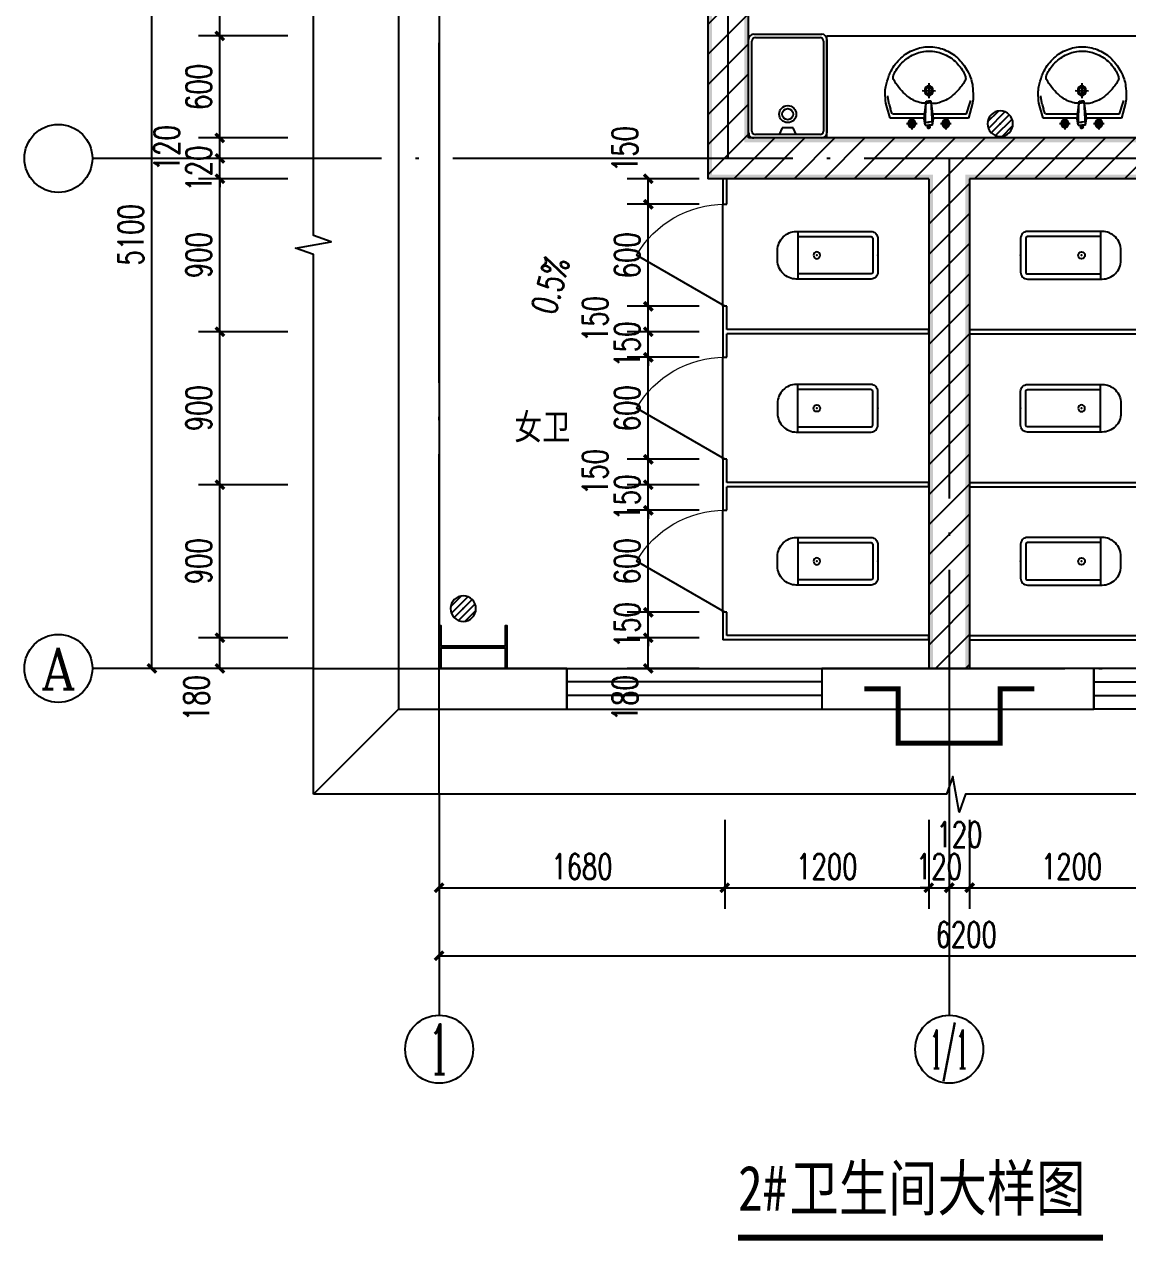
# Model space of a CAD drawing. Extents: x 14095202 to 14511487, y -1430609 to -90420.
# Drawn here: x 14095202 to 14101692, y -1430609 to -1423454 of the extents above; entities that cross this region are included whole.
import ezdxf
from ezdxf.enums import TextEntityAlignment as Align

# ---------------------------------------------------------------- set-up
doc = ezdxf.new("R2010")
doc.units = 0
doc.header["$LTSCALE"] = 1000
doc.header["$MEASUREMENT"] = 0
doc.linetypes.add('DOTE', pattern=[2.42, 2, -0.2, 0.02, -0.2])
for name, color, linetype in [('AXIS', 3, 'Continuous'), ('AXIS_TEXT', 7, 'Continuous'), ('COLUMN', 2, 'Continuous'), ('DIM_SYMB', 3, 'Continuous'), ('DOTE', 1, 'DOTE'), ('LVTRY', 6, 'Continuous'), ('PUB_DIM', 3, 'Continuous'), ('PUB_HATCH', 8, 'Continuous'), ('PUB_TEXT', 7, 'Continuous'), ('PUB_WALL', 9, 'Continuous'), ('WALL', 9, 'Continuous'), ('WALL-PARAPET', 6, 'Continuous'), ('WINDOW', 4, 'Continuous')]:
    doc.layers.add(name, color=color, linetype=linetype)
doc.styles.add('_TCH_AXIS', font='COMPLEX', dxfattribs={"bigfont": 'GBCBIG'})
doc.styles.add('_TCH_DIM', font='SIMPLEX', dxfattribs={"bigfont": 'GBCBIG'})
doc.styles.add('_TCH_DIM_T3', font='SIMPLEX', dxfattribs={"width": 0.705882, "bigfont": 'GBCBIG'})
doc.styles.add('COMPLEX', font='COMPLEX')
doc.styles.add('YAYA', font='', dxfattribs={"width": 0.8, "height": 1})
doc.styles.get('YAYA').set_extended_font_data('SimSun')
doc.dimstyles.new('_TCH_ARCH&&50', dxfattribs={"dimtxt": 148.75, "dimasz": 50, "dimexe": 125, "dimexo": 150, "dimgap": 50, "dimtad": 1, "dimdec": 0, "dimzin": 0, "dimdsep": 46, "dimtxsty": '_TCH_DIM_T3', "dimblk": 'ARCHTICK', "dimcen": 0.09, "dimclrt": 7, "dimazin": 2, "dimtfac": 1, "dimtdec": 0, "dimtix": 1, "dimtmove": 2, "dimatfit": 3, "dimfxl": 0, "dimtolj": 1, "dimtzin": 0, "dimarcsym": 0})
pattern_1 = [(45, (0, 89.76), (-88.388383, 88.388383), [])]

# ---------------------------------------------------------------- blocks, each defined once
blk = doc.blocks.new('A$C797E1D2B')
at = {"layer": 'COLUMN'}
h = blk.add_hatch(color=256, dxfattribs=at)
h.paths.add_polyline_path([(125, 400), (250, 400), (250, 388), (130, 388), (130, 200), (125, 200)])
h.paths.add_polyline_path([(0, 400), (125, 400), (125, 200), (120, 200), (120, 388), (0, 388)])
h.paths.add_polyline_path([(0, 12), (120, 12), (120, 200), (125, 200), (125, 0), (0, 0)])
h.paths.add_polyline_path([(125, 200), (130, 200), (130, 12), (250, 12), (250, 0), (125, 0)])
blk.add_lwpolyline([(250, 0), (250, 12), (130, 12), (130, 388), (250, 388), (250, 400), (0, 400), (0, 388), (120, 388), (120, 12), (0, 12), (0, 0)], close=True, dxfattribs=at)
blk = doc.blocks.new('$lvtry$00000171')
for p, q in [((-74.2, 10.6), (-10.6, 74.2)), ((-69.8, -27.4), (27.4, 69.8)), ((-53, -53), (53, 53)), ((-27.4, -69.8), (69.8, 27.4)), ((10.6, -74.2), (74.2, -10.6))]:
    blk.add_line(p, q)
blk.add_circle((0, 0), 75)
blk.add_point((0, 0))
blk = doc.blocks.new('$TCHSYS$WIN2D')
for p, q in [((-0.5, 0.5), (0.5, 0.5)), ((-0.5, 0.5), (-0.5, -0.5)), ((0.5, 0.5), (0.5, -0.5)), ((0.5, 0.1667), (-0.5, 0.1667)), ((0.5, -0.1667), (-0.5, -0.1667)), ((-0.5, -0.5), (0.5, -0.5))]:
    blk.add_line(p, q)
blk = doc.blocks.new('$lvtry$00000037')
for p, q in [((-305, -430), (-305, -30)), ((-285, -420), (-285, -40)), ((-275, 0), (275, 0)), ((-265, -20), (265, -20)), ((285, -40), (285, -420)), ((305, -30), (305, -430)), ((285, -180), (245, -197.5)), ((245, -197.5), (245, -262.5)), ((245, -262.5), (285, -280)), ((275, -460), (-275, -460)), ((265, -440), (-265, -440))]:
    blk.add_line(p, q)
for radius in [50, 32.5]:
    blk.add_circle((165, -230), radius)
for centre, radius, start, end in [((-275, -30), 30, 90, 180), ((-265, -40), 20, 90, 180), ((265, -40), 20, 0, 90), ((275, -30), 30, 0, 90), ((-265, -420), 20, 180, 270), ((265, -420), 20, 270, 0), ((-275, -430), 30, 180, 270), ((275, -430), 30, 270, 0)]:
    blk.add_arc(centre, radius, start, end)
blk = doc.blocks.new('$TCHSYS$APDOOR2D')
blk.add_line((0.5, 0), (0, 0.866))
at = {"lineweight": 13}
blk.add_arc((0.5, 0), 1, 120, 180, dxfattribs=at)
blk = doc.blocks.new('$lvtry$00000192')
for p, q in [((-108.8, -118), (-109.6, -48.6)), ((110, -117.2), (109.2, -47.8)), ((-249.2, -114), (-276.5, -200)), ((-29.5, -114), (-249.2, -114)), ((-236.7, -137.8), (-247.1, -165.9)), ((-234.7, -137.8), (-26.5, -137.8)), ((-143.9, -83.7), (-74.5, -82.9)), ((-23.5, -72.4), (-30.1, -109.3)), ((-30.1, -109.3), (-17.3, -211.8)), ((-23.5, -72.4), (0.2, -72.7)), ((-23.5, -72.4), (-17.3, -211.8)), ((-22.7, -91.1), (0, -91.4)), ((22.7, -91.7), (0, -91.4)), ((24, -73), (0.2, -72.7)), ((24, -73), (14.4, -212.1)), ((29.7, -110), (14.4, -212.1)), ((24, -73), (29.7, -110)), ((25.5, -137.8), (243.1, -137.8)), ((255.6, -114), (29.1, -114)), ((74.9, -82.9), (144.3, -82.1)), ((243.1, -137.8), (262.9, -191.6)), ((243.1, -137.8), (271.8, -215.7)), ((282.9, -200), (255.6, -114)), ((-256.5, -191.6), (-247.1, -165.9)), ((-17.7, -202.1), (-1.3, -202.3)), ((15, -202.5), (-1.3, -202.3)), ((-42.6, -271.9), (43, -270.9)), ((-17.3, -211.8), (-1.5, -211.9)), ((14.4, -212.1), (-1.5, -211.9)), ((0.7, -314.2), (-0.3, -228.6))]:
    blk.add_line(p, q)
for points in [[(-276.5, -200, 0.044851), (-281.9, -257.3, 0.06689), (-276.8, -295.6, 0.023023), (-257.4, -356.1, 0.044853), (-243.3, -385.6, 0.043799), (-214.9, -425.2, 0.044001), (-180.1, -459.1, 0.042834), (-139.4, -486.8, 0.043018), (-94.7, -507.1, 0.042273), (-46.8, -519.7, 0.042347), (2.4, -524, 0.04234), (51.7, -519.9, 0.042268), (99.6, -507.6, 0.043003), (144.4, -487.6, 0.042821), (185.3, -460, 0.043985), (220.2, -426.4, 0.043782), (248.9, -386.9, 0.044843), (272.9, -337.5, 0.059205), (282.9, -297.1, 0.030672), (286.5, -240.9, 0.04375), (283.2, -201.5, 0.001982), (283.1, -201.1, 0.000717), (282.9, -200)], [(-20.5, -199.9, 0.021783), (-40.4, -199.8, 0.043137), (-49.1, -200.9, 0.041783), (-92.1, -214, 0.044848), (-129.2, -232.9, 0.04131), (-155.5, -252.5, 0.026055), (-193.7, -290, 0.052783), (-227.6, -335.8, 0.159914), (-230.5, -349.3, 0.063485), (-228.6, -357.5, 0.0374), (-221.4, -373, 0.051256), (-198.3, -406.2, 0.043963), (-164.1, -439.5, 0.042872), (-127, -464.8, 0.042994), (-86.3, -483.4, 0.042296), (-42.5, -494.8, 0.042347), (2.5, -498.8, 0.042341), (47.5, -495.1, 0.042292), (91.3, -483.8, 0.04298), (132.2, -465.5, 0.042859), (169.4, -440.4, 0.043948), (202.3, -408.7, 0.046877), (227.2, -374.1, 0.041749), (235.2, -357.2, 0.059652), (238.1, -345.7, 0.177603), (233.7, -327, 0.063235), (189.1, -274.6, 0.024325), (145.8, -238.9, 0.043369), (120, -222.9, 0.042415), (76.2, -205.2, 0.050318), (37.7, -197.5, 0.034463), (32.6, -197.3, 0.015757), (19, -198.3, 0.015757)]]:
    blk.add_lwpolyline(points, format="xyb")
blk.add_lwpolyline([(-256.5, -191.6), (-264.5, -236.9), (-264.3, -241.3)])
for centre, radius in [((-109.2, -83.3), 23.8), ((-109.2, -83.3), 14.2), ((109.6, -82.5), 23.8), ((109.6, -82.5), 14.2), ((0.2, -271.4), 28.5), ((0.2, -271.4), 19)]:
    blk.add_circle(centre, radius)
for centre, start, end in [((-1.2, -61.2), 79.83281, 278.78235), ((1, -61.3), 259.83281, 98.78235)]:
    blk.add_arc(centre, 6.83, start, end)
blk.add_point((0, -91.4))
blk = doc.blocks.new('$lvtry$00000200')
at = {"color": 0}
for p, q in [((-109.8, -40), (-109.8, -469.7)), ((99.8, -30), (-99.8, -30)), ((109.8, -469.7), (109.8, -40))]:
    blk.add_line(p, q, dxfattribs=at)
blk.add_lwpolyline([(99.8, 0), (-99.8, 0, 0.414214), (-139.8, -40), (-139.8, -479.7, 0.414214), (-29.8, -589.7), (29.8, -589.7, 0.414214), (139.8, -479.7), (139.8, -40, 0.414214)], format="xyb", close=True, dxfattribs=at)
blk.add_lwpolyline([(139.8, -469.7), (-139.8, -469.7)], dxfattribs=at)
blk.add_circle((0, -358.6), 20, dxfattribs=at)
for centre, start, end in [((-99.8, -40), 90, 180), ((99.8, -40), 0, 90)]:
    blk.add_arc(centre, 10, start, end, dxfattribs=at)
for p in [(0, 0), (0, -358.6)]:
    blk.add_point(p, dxfattribs=at)
blk = doc.blocks.new('_AXISO')
blk.add_circle((0, 0), 0.5)
at = {"layer": 'AXIS_TEXT', "style": 'COMPLEX', "width": 1.041667}
blk.add_attdef('A', text='', height=0.56, dxfattribs=at).set_placement((-0.25, -0.28), (0.25, -0.28), align=Align.FIT)
blk = doc.blocks.new('_ArchTick')
at = {"color": 0, "linetype": 'ByBlock', "const_width": 0.4}
blk.add_lwpolyline([(-0.5, -0.5), (0.5, 0.5)], dxfattribs=at)
blk = doc.blocks.new('*D879')
at = {"layer": 'AXIS', "color": 0, "lineweight": -2}
for p, q in [((14097642.2, -1428132.7), (14097642.2, -1429057.7)), ((14103842.2, -1428132.7), (14103842.2, -1429057.7)), ((14097642.2, -1428932.7), (14103842.2, -1428932.7))]:
    blk.add_line(p, q, dxfattribs=at)
at = {"layer": 'Defpoints', "color": 0}
for p in [(14097642.2, -1427982.7), (14103842.2, -1427982.7), (14103842.2, -1428932.7)]:
    blk.add_point(p, dxfattribs=at)
at = {"layer": 'AXIS', "color": 0, "lineweight": -2, "xscale": 50, "yscale": 50, "zscale": 50, "rotation": 180}
blk.add_blockref('_ArchTick', (14097642.2, -1428932.7), dxfattribs=at)
at = {"layer": 'AXIS', "color": 0, "lineweight": -2, "xscale": 50, "yscale": 50, "zscale": 50}
blk.add_blockref('_ArchTick', (14103842.2, -1428932.7), dxfattribs=at)
at = {"layer": 'AXIS', "color": 7, "insert": (14100742.2, -1428808.3), "char_height": 148.75, "attachment_point": 5, "style": '_TCH_DIM_T3'}
blk.add_mtext('\\A1;6200', dxfattribs=at)
blk = doc.blocks.new('*D880')
at = {"layer": 'AXIS', "color": 0, "lineweight": -2}
for p, q in [((14097642.2, -1428132.7), (14097642.2, -1428657.7)), ((14099322.2, -1428132.7), (14099322.2, -1428657.7)), ((14097642.2, -1428532.7), (14099322.2, -1428532.7))]:
    blk.add_line(p, q, dxfattribs=at)
at = {"layer": 'Defpoints', "color": 0}
for p in [(14097642.2, -1427982.7), (14099322.2, -1427982.7), (14099322.2, -1428532.7)]:
    blk.add_point(p, dxfattribs=at)
at = {"layer": 'AXIS', "color": 0, "lineweight": -2, "xscale": 50, "yscale": 50, "zscale": 50, "rotation": 180}
blk.add_blockref('_ArchTick', (14097642.2, -1428532.7), dxfattribs=at)
at = {"layer": 'AXIS', "color": 0, "lineweight": -2, "xscale": 50, "yscale": 50, "zscale": 50}
blk.add_blockref('_ArchTick', (14099322.2, -1428532.7), dxfattribs=at)
at = {"layer": 'AXIS', "color": 7, "insert": (14098482.2, -1428408.3), "char_height": 148.75, "attachment_point": 5, "style": '_TCH_DIM_T3'}
blk.add_mtext('\\A1;1680', dxfattribs=at)
blk = doc.blocks.new('*D881')
at = {"layer": 'AXIS', "color": 0, "lineweight": -2}
for p, q in [((14099322.2, -1428132.7), (14099322.2, -1428657.7)), ((14100522.2, -1428132.7), (14100522.2, -1428657.7)), ((14099322.2, -1428532.7), (14100522.2, -1428532.7))]:
    blk.add_line(p, q, dxfattribs=at)
at = {"layer": 'Defpoints', "color": 0}
for p in [(14099322.2, -1427982.7), (14100522.2, -1427982.7), (14100522.2, -1428532.7)]:
    blk.add_point(p, dxfattribs=at)
at = {"layer": 'AXIS', "color": 0, "lineweight": -2, "xscale": 50, "yscale": 50, "zscale": 50, "rotation": 180}
blk.add_blockref('_ArchTick', (14099322.2, -1428532.7), dxfattribs=at)
at = {"layer": 'AXIS', "color": 0, "lineweight": -2, "xscale": 50, "yscale": 50, "zscale": 50}
blk.add_blockref('_ArchTick', (14100522.2, -1428532.7), dxfattribs=at)
at = {"layer": 'AXIS', "color": 7, "insert": (14099922.2, -1428408.3), "char_height": 148.75, "attachment_point": 5, "style": '_TCH_DIM_T3'}
blk.add_mtext('\\A1;1200', dxfattribs=at)
blk = doc.blocks.new('*D882')
at = {"layer": 'AXIS', "color": 0, "lineweight": -2}
for p, q in [((14100522.2, -1428132.7), (14100522.2, -1428657.7)), ((14100642.2, -1428132.7), (14100642.2, -1428657.7)), ((14100522.2, -1428532.7), (14100472.2, -1428532.7)), ((14100522.2, -1428532.7), (14100642.2, -1428532.7)), ((14100642.2, -1428532.7), (14100692.2, -1428532.7))]:
    blk.add_line(p, q, dxfattribs=at)
at = {"layer": 'Defpoints', "color": 0}
for p in [(14100522.2, -1427982.7), (14100642.2, -1427982.7), (14100642.2, -1428532.7)]:
    blk.add_point(p, dxfattribs=at)
at = {"layer": 'AXIS', "color": 0, "lineweight": -2, "xscale": 50, "yscale": 50, "zscale": 50}
blk.add_blockref('_ArchTick', (14100522.2, -1428532.7), dxfattribs=at)
at = {"layer": 'AXIS', "color": 0, "lineweight": -2, "xscale": 50, "yscale": 50, "zscale": 50, "rotation": 180}
blk.add_blockref('_ArchTick', (14100642.2, -1428532.7), dxfattribs=at)
at = {"layer": 'AXIS', "color": 7, "insert": (14100582.2, -1428408.3), "char_height": 148.75, "attachment_point": 5, "style": '_TCH_DIM_T3'}
blk.add_mtext('\\A1;120', dxfattribs=at)
blk = doc.blocks.new('*D883')
at = {"layer": 'AXIS', "color": 0, "lineweight": -2}
for p, q in [((14100642.2, -1428132.7), (14100642.2, -1428657.7)), ((14100762.2, -1428132.7), (14100762.2, -1428657.7)), ((14100642.2, -1428532.7), (14100762.2, -1428532.7))]:
    blk.add_line(p, q, dxfattribs=at)
at = {"layer": 'Defpoints', "color": 0}
for p in [(14100642.2, -1427982.7), (14100762.2, -1427982.7), (14100762.2, -1428532.7)]:
    blk.add_point(p, dxfattribs=at)
at = {"layer": 'AXIS', "color": 0, "lineweight": -2, "xscale": 50, "yscale": 50, "zscale": 50, "rotation": 180}
blk.add_blockref('_ArchTick', (14100642.2, -1428532.7), dxfattribs=at)
at = {"layer": 'AXIS', "color": 0, "lineweight": -2, "xscale": 50, "yscale": 50, "zscale": 50}
blk.add_blockref('_ArchTick', (14100762.2, -1428532.7), dxfattribs=at)
at = {"layer": 'AXIS', "color": 7, "insert": (14100702.2, -1428220.2), "char_height": 148.75, "attachment_point": 5, "style": '_TCH_DIM_T3'}
blk.add_mtext('\\A1;120', dxfattribs=at)
blk = doc.blocks.new('*D884')
at = {"layer": 'AXIS', "color": 0, "lineweight": -2}
for p, q in [((14100762.2, -1428132.7), (14100762.2, -1428657.7)), ((14101962.2, -1428132.7), (14101962.2, -1428657.7)), ((14100762.2, -1428532.7), (14101962.2, -1428532.7))]:
    blk.add_line(p, q, dxfattribs=at)
at = {"layer": 'Defpoints', "color": 0}
for p in [(14100762.2, -1427982.7), (14101962.2, -1427982.7), (14101962.2, -1428532.7)]:
    blk.add_point(p, dxfattribs=at)
at = {"layer": 'AXIS', "color": 0, "lineweight": -2, "xscale": 50, "yscale": 50, "zscale": 50, "rotation": 180}
blk.add_blockref('_ArchTick', (14100762.2, -1428532.7), dxfattribs=at)
at = {"layer": 'AXIS', "color": 0, "lineweight": -2, "xscale": 50, "yscale": 50, "zscale": 50}
blk.add_blockref('_ArchTick', (14101962.2, -1428532.7), dxfattribs=at)
at = {"layer": 'AXIS', "color": 7, "insert": (14101362.2, -1428408.3), "char_height": 148.75, "attachment_point": 5, "style": '_TCH_DIM_T3'}
blk.add_mtext('\\A1;1200', dxfattribs=at)
blk = doc.blocks.new('*D899')
at = {"layer": 'AXIS', "color": 0, "lineweight": -2}
for p, q in [((14096752.2, -1422142.7), (14095827.2, -1422142.7)), ((14095952.2, -1427242.7), (14095952.2, -1422142.7)), ((14096752.2, -1427242.7), (14095827.2, -1427242.7))]:
    blk.add_line(p, q, dxfattribs=at)
at = {"layer": 'Defpoints', "color": 0}
for p in [(14095952.2, -1422142.7), (14096902.2, -1422142.7), (14096902.2, -1427242.7)]:
    blk.add_point(p, dxfattribs=at)
at = {"layer": 'AXIS', "color": 0, "lineweight": -2, "xscale": 50, "yscale": 50, "zscale": 50}
for p, rotation in [((14095952.2, -1422142.7), 90), ((14095952.2, -1427242.7), 270)]:
    blk.add_blockref('_ArchTick', p, dxfattribs=dict(at, rotation=rotation))
at = {"layer": 'AXIS', "color": 7, "insert": (14095827.8, -1424692.7), "char_height": 148.75, "attachment_point": 5, "rotation": 90, "style": '_TCH_DIM_T3'}
blk.add_mtext('\\A1;5100', dxfattribs=at)
blk = doc.blocks.new('*D900')
at = {"layer": 'AXIS', "color": 0, "lineweight": -2}
for p, q in [((14096752.2, -1427062.6), (14096227.2, -1427062.6)), ((14096352.2, -1427242.7), (14096352.2, -1427062.6)), ((14096752.2, -1427242.7), (14096227.2, -1427242.7))]:
    blk.add_line(p, q, dxfattribs=at)
at = {"layer": 'Defpoints', "color": 0}
for p in [(14096352.2, -1427062.6), (14096902.2, -1427062.6), (14096902.2, -1427242.7)]:
    blk.add_point(p, dxfattribs=at)
at = {"layer": 'AXIS', "color": 0, "lineweight": -2, "xscale": 50, "yscale": 50, "zscale": 50}
for p, rotation in [((14096352.2, -1427062.6), 90), ((14096352.2, -1427242.7), 270)]:
    blk.add_blockref('_ArchTick', p, dxfattribs=dict(at, rotation=rotation))
at = {"layer": 'AXIS', "color": 7, "insert": (14096214.7, -1427417.7), "char_height": 148.75, "attachment_point": 5, "rotation": 90, "style": '_TCH_DIM_T3'}
blk.add_mtext('\\A1;180', dxfattribs=at)
blk = doc.blocks.new('*D901')
at = {"layer": 'AXIS', "color": 0, "lineweight": -2}
for p, q in [((14096752.2, -1426162.6), (14096227.2, -1426162.6)), ((14096352.2, -1427062.6), (14096352.2, -1426162.6)), ((14096752.2, -1427062.6), (14096227.2, -1427062.6))]:
    blk.add_line(p, q, dxfattribs=at)
at = {"layer": 'Defpoints', "color": 0}
for p in [(14096352.2, -1426162.6), (14096902.2, -1426162.6), (14096902.2, -1427062.6)]:
    blk.add_point(p, dxfattribs=at)
at = {"layer": 'AXIS', "color": 0, "lineweight": -2, "xscale": 50, "yscale": 50, "zscale": 50}
for p, rotation in [((14096352.2, -1426162.6), 90), ((14096352.2, -1427062.6), 270)]:
    blk.add_blockref('_ArchTick', p, dxfattribs=dict(at, rotation=rotation))
at = {"layer": 'AXIS', "color": 7, "insert": (14096227.8, -1426612.6), "char_height": 148.75, "attachment_point": 5, "rotation": 90, "style": '_TCH_DIM_T3'}
blk.add_mtext('\\A1;900', dxfattribs=at)
blk = doc.blocks.new('*D902')
at = {"layer": 'AXIS', "color": 0, "lineweight": -2}
for p, q in [((14096752.2, -1425262.7), (14096227.2, -1425262.7)), ((14096352.2, -1426162.6), (14096352.2, -1425262.7)), ((14096752.2, -1426162.6), (14096227.2, -1426162.6))]:
    blk.add_line(p, q, dxfattribs=at)
at = {"layer": 'Defpoints', "color": 0}
for p in [(14096352.2, -1425262.7), (14096902.2, -1425262.7), (14096902.2, -1426162.6)]:
    blk.add_point(p, dxfattribs=at)
at = {"layer": 'AXIS', "color": 0, "lineweight": -2, "xscale": 50, "yscale": 50, "zscale": 50}
for p, rotation in [((14096352.2, -1425262.7), 90), ((14096352.2, -1426162.6), 270)]:
    blk.add_blockref('_ArchTick', p, dxfattribs=dict(at, rotation=rotation))
at = {"layer": 'AXIS', "color": 7, "insert": (14096227.8, -1425712.6), "char_height": 148.75, "attachment_point": 5, "rotation": 90, "style": '_TCH_DIM_T3'}
blk.add_mtext('\\A1;900', dxfattribs=at)
blk = doc.blocks.new('*D903')
at = {"layer": 'AXIS', "color": 0, "lineweight": -2}
for p, q in [((14096752.2, -1424362.7), (14096227.2, -1424362.7)), ((14096352.2, -1425262.7), (14096352.2, -1424362.7)), ((14096752.2, -1425262.7), (14096227.2, -1425262.7))]:
    blk.add_line(p, q, dxfattribs=at)
at = {"layer": 'Defpoints', "color": 0}
for p in [(14096352.2, -1424362.7), (14096902.2, -1424362.7), (14096902.2, -1425262.7)]:
    blk.add_point(p, dxfattribs=at)
at = {"layer": 'AXIS', "color": 0, "lineweight": -2, "xscale": 50, "yscale": 50, "zscale": 50}
for p, rotation in [((14096352.2, -1424362.7), 90), ((14096352.2, -1425262.7), 270)]:
    blk.add_blockref('_ArchTick', p, dxfattribs=dict(at, rotation=rotation))
at = {"layer": 'AXIS', "color": 7, "insert": (14096227.8, -1424812.7), "char_height": 148.75, "attachment_point": 5, "rotation": 90, "style": '_TCH_DIM_T3'}
blk.add_mtext('\\A1;900', dxfattribs=at)
blk = doc.blocks.new('*D904')
at = {"layer": 'AXIS', "color": 0, "lineweight": -2}
for p, q in [((14096352.2, -1424242.7), (14096352.2, -1424192.7)), ((14096752.2, -1424242.7), (14096227.2, -1424242.7)), ((14096352.2, -1424362.7), (14096352.2, -1424242.7)), ((14096752.2, -1424362.7), (14096227.2, -1424362.7)), ((14096352.2, -1424362.7), (14096352.2, -1424412.7))]:
    blk.add_line(p, q, dxfattribs=at)
at = {"layer": 'Defpoints', "color": 0}
for p in [(14096352.2, -1424242.7), (14096902.2, -1424242.7), (14096902.2, -1424362.7)]:
    blk.add_point(p, dxfattribs=at)
at = {"layer": 'AXIS', "color": 0, "lineweight": -2, "xscale": 50, "yscale": 50, "zscale": 50}
for p, rotation in [((14096352.2, -1424242.7), 270), ((14096352.2, -1424362.7), 90)]:
    blk.add_blockref('_ArchTick', p, dxfattribs=dict(at, rotation=rotation))
at = {"layer": 'AXIS', "color": 7, "insert": (14096227.8, -1424302.7), "char_height": 148.75, "attachment_point": 5, "rotation": 90, "style": '_TCH_DIM_T3'}
blk.add_mtext('\\A1;120', dxfattribs=at)
blk = doc.blocks.new('*D905')
at = {"layer": 'AXIS', "color": 0, "lineweight": -2}
for p, q in [((14096752.2, -1424122.7), (14096227.2, -1424122.7)), ((14096352.2, -1424242.7), (14096352.2, -1424122.7)), ((14096752.2, -1424242.7), (14096227.2, -1424242.7))]:
    blk.add_line(p, q, dxfattribs=at)
at = {"layer": 'Defpoints', "color": 0}
for p in [(14096352.2, -1424122.7), (14096902.2, -1424122.7), (14096902.2, -1424242.7)]:
    blk.add_point(p, dxfattribs=at)
at = {"layer": 'AXIS', "color": 0, "lineweight": -2, "xscale": 50, "yscale": 50, "zscale": 50}
for p, rotation in [((14096352.2, -1424122.7), 90), ((14096352.2, -1424242.7), 270)]:
    blk.add_blockref('_ArchTick', p, dxfattribs=dict(at, rotation=rotation))
at = {"layer": 'AXIS', "color": 7, "insert": (14096039.7, -1424182.7), "char_height": 148.75, "attachment_point": 5, "rotation": 90, "style": '_TCH_DIM_T3'}
blk.add_mtext('\\A1;120', dxfattribs=at)
blk = doc.blocks.new('*D906')
at = {"layer": 'AXIS', "color": 0, "lineweight": -2}
for p, q in [((14096752.2, -1423522.7), (14096227.2, -1423522.7)), ((14096352.2, -1424122.7), (14096352.2, -1423522.7)), ((14096752.2, -1424122.7), (14096227.2, -1424122.7))]:
    blk.add_line(p, q, dxfattribs=at)
at = {"layer": 'Defpoints', "color": 0}
for p in [(14096352.2, -1423522.7), (14096902.2, -1423522.7), (14096902.2, -1424122.7)]:
    blk.add_point(p, dxfattribs=at)
at = {"layer": 'AXIS', "color": 0, "lineweight": -2, "xscale": 50, "yscale": 50, "zscale": 50}
for p, rotation in [((14096352.2, -1423522.7), 90), ((14096352.2, -1424122.7), 270)]:
    blk.add_blockref('_ArchTick', p, dxfattribs=dict(at, rotation=rotation))
at = {"layer": 'AXIS', "color": 7, "insert": (14096227.8, -1423822.7), "char_height": 148.75, "attachment_point": 5, "rotation": 90, "style": '_TCH_DIM_T3'}
blk.add_mtext('\\A1;600', dxfattribs=at)
blk = doc.blocks.new('*D907')
at = {"layer": 'AXIS', "color": 0, "lineweight": -2}
for p, q in [((14096752.2, -1422262.7), (14096227.2, -1422262.7)), ((14096352.2, -1423522.7), (14096352.2, -1422262.7)), ((14096752.2, -1423522.7), (14096227.2, -1423522.7))]:
    blk.add_line(p, q, dxfattribs=at)
at = {"layer": 'Defpoints', "color": 0}
for p in [(14096352.2, -1422262.7), (14096902.2, -1422262.7), (14096902.2, -1423522.7)]:
    blk.add_point(p, dxfattribs=at)
at = {"layer": 'AXIS', "color": 0, "lineweight": -2, "xscale": 50, "yscale": 50, "zscale": 50}
for p, rotation in [((14096352.2, -1422262.7), 90), ((14096352.2, -1423522.7), 270)]:
    blk.add_blockref('_ArchTick', p, dxfattribs=dict(at, rotation=rotation))
at = {"layer": 'AXIS', "color": 7, "insert": (14096227.8, -1422892.7), "char_height": 148.75, "attachment_point": 5, "rotation": 90, "style": '_TCH_DIM_T3'}
blk.add_mtext('\\A1;1260', dxfattribs=at)
blk = doc.blocks.new('*D918')
at = {"layer": 'Defpoints', "color": 0}
for p in [(14098872.2, -1427062.6), (14099322.2, -1427062.6), (14099322.2, -1427242.7)]:
    blk.add_point(p, dxfattribs=at)
at = {"layer": 'PUB_DIM', "color": 0, "lineweight": -2}
for p, q in [((14099172.2, -1427062.6), (14098747.2, -1427062.6)), ((14098872.2, -1427242.7), (14098872.2, -1427062.6)), ((14099172.2, -1427242.7), (14098747.2, -1427242.7))]:
    blk.add_line(p, q, dxfattribs=at)
at = {"layer": 'PUB_DIM', "color": 0, "lineweight": -2, "xscale": 50, "yscale": 50, "zscale": 50}
for p, rotation in [((14098872.2, -1427062.6), 90), ((14098872.2, -1427242.7), 270)]:
    blk.add_blockref('_ArchTick', p, dxfattribs=dict(at, rotation=rotation))
at = {"layer": 'PUB_DIM', "color": 7, "insert": (14098734.7, -1427417.7), "char_height": 148.75, "attachment_point": 5, "rotation": 90, "style": '_TCH_DIM_T3'}
blk.add_mtext('\\A1;180', dxfattribs=at)
blk = doc.blocks.new('*D919')
at = {"layer": 'Defpoints', "color": 0}
for p in [(14098872.2, -1426912.6), (14099322.2, -1426912.6), (14099322.2, -1427062.6)]:
    blk.add_point(p, dxfattribs=at)
at = {"layer": 'PUB_DIM', "color": 0, "lineweight": -2}
for p, q in [((14098872.2, -1426912.6), (14098872.2, -1426862.6)), ((14099172.2, -1426912.6), (14098747.2, -1426912.6)), ((14098872.2, -1427062.6), (14098872.2, -1426912.6)), ((14099172.2, -1427062.6), (14098747.2, -1427062.6)), ((14098872.2, -1427062.6), (14098872.2, -1427112.6))]:
    blk.add_line(p, q, dxfattribs=at)
at = {"layer": 'PUB_DIM', "color": 0, "lineweight": -2, "xscale": 50, "yscale": 50, "zscale": 50}
for p, rotation in [((14098872.2, -1426912.6), 270), ((14098872.2, -1427062.6), 90)]:
    blk.add_blockref('_ArchTick', p, dxfattribs=dict(at, rotation=rotation))
at = {"layer": 'PUB_DIM', "color": 7, "insert": (14098747.8, -1426987.6), "char_height": 148.75, "attachment_point": 5, "rotation": 90, "style": '_TCH_DIM_T3'}
blk.add_mtext('\\A1;150', dxfattribs=at)
blk = doc.blocks.new('*D920')
at = {"layer": 'Defpoints', "color": 0}
for p in [(14098872.2, -1426312.6), (14099322.2, -1426312.6), (14099322.2, -1426912.6)]:
    blk.add_point(p, dxfattribs=at)
at = {"layer": 'PUB_DIM', "color": 0, "lineweight": -2}
for p, q in [((14099172.2, -1426312.6), (14098747.2, -1426312.6)), ((14098872.2, -1426912.6), (14098872.2, -1426312.6)), ((14099172.2, -1426912.6), (14098747.2, -1426912.6))]:
    blk.add_line(p, q, dxfattribs=at)
at = {"layer": 'PUB_DIM', "color": 0, "lineweight": -2, "xscale": 50, "yscale": 50, "zscale": 50}
for p, rotation in [((14098872.2, -1426312.6), 90), ((14098872.2, -1426912.6), 270)]:
    blk.add_blockref('_ArchTick', p, dxfattribs=dict(at, rotation=rotation))
at = {"layer": 'PUB_DIM', "color": 7, "insert": (14098747.8, -1426612.6), "char_height": 148.75, "attachment_point": 5, "rotation": 90, "style": '_TCH_DIM_T3'}
blk.add_mtext('\\A1;600', dxfattribs=at)
blk = doc.blocks.new('*D921')
at = {"layer": 'Defpoints', "color": 0}
for p in [(14098872.2, -1426162.6), (14099322.2, -1426162.6), (14099322.2, -1426312.6)]:
    blk.add_point(p, dxfattribs=at)
at = {"layer": 'PUB_DIM', "color": 0, "lineweight": -2}
for p, q in [((14099172.2, -1426162.6), (14098747.2, -1426162.6)), ((14098872.2, -1426162.6), (14098872.2, -1426112.6)), ((14098872.2, -1426312.6), (14098872.2, -1426162.6)), ((14099172.2, -1426312.6), (14098747.2, -1426312.6)), ((14098872.2, -1426312.6), (14098872.2, -1426362.6))]:
    blk.add_line(p, q, dxfattribs=at)
at = {"layer": 'PUB_DIM', "color": 0, "lineweight": -2, "xscale": 50, "yscale": 50, "zscale": 50}
for p, rotation in [((14098872.2, -1426162.6), 270), ((14098872.2, -1426312.6), 90)]:
    blk.add_blockref('_ArchTick', p, dxfattribs=dict(at, rotation=rotation))
at = {"layer": 'PUB_DIM', "color": 7, "insert": (14098747.8, -1426237.6), "char_height": 148.75, "attachment_point": 5, "rotation": 90, "style": '_TCH_DIM_T3'}
blk.add_mtext('\\A1;150', dxfattribs=at)
blk = doc.blocks.new('*D922')
at = {"layer": 'Defpoints', "color": 0}
for p in [(14098872.2, -1426012.6), (14099322.2, -1426012.6), (14099322.2, -1426162.6)]:
    blk.add_point(p, dxfattribs=at)
at = {"layer": 'PUB_DIM', "color": 0, "lineweight": -2}
for p, q in [((14099172.2, -1426012.6), (14098747.2, -1426012.6)), ((14098872.2, -1426162.6), (14098872.2, -1426012.6)), ((14099172.2, -1426162.6), (14098747.2, -1426162.6))]:
    blk.add_line(p, q, dxfattribs=at)
at = {"layer": 'PUB_DIM', "color": 0, "lineweight": -2, "xscale": 50, "yscale": 50, "zscale": 50}
for p, rotation in [((14098872.2, -1426012.6), 90), ((14098872.2, -1426162.6), 270)]:
    blk.add_blockref('_ArchTick', p, dxfattribs=dict(at, rotation=rotation))
at = {"layer": 'PUB_DIM', "color": 7, "insert": (14098559.7, -1426087.6), "char_height": 148.75, "attachment_point": 5, "rotation": 90, "style": '_TCH_DIM_T3'}
blk.add_mtext('\\A1;150', dxfattribs=at)
blk = doc.blocks.new('*D923')
at = {"layer": 'Defpoints', "color": 0}
for p in [(14098872.2, -1425412.6), (14099322.2, -1425412.6), (14099322.2, -1426012.6)]:
    blk.add_point(p, dxfattribs=at)
at = {"layer": 'PUB_DIM', "color": 0, "lineweight": -2}
for p, q in [((14099172.2, -1425412.6), (14098747.2, -1425412.6)), ((14098872.2, -1426012.6), (14098872.2, -1425412.6)), ((14099172.2, -1426012.6), (14098747.2, -1426012.6))]:
    blk.add_line(p, q, dxfattribs=at)
at = {"layer": 'PUB_DIM', "color": 0, "lineweight": -2, "xscale": 50, "yscale": 50, "zscale": 50}
for p, rotation in [((14098872.2, -1425412.6), 90), ((14098872.2, -1426012.6), 270)]:
    blk.add_blockref('_ArchTick', p, dxfattribs=dict(at, rotation=rotation))
at = {"layer": 'PUB_DIM', "color": 7, "insert": (14098747.8, -1425712.6), "char_height": 148.75, "attachment_point": 5, "rotation": 90, "style": '_TCH_DIM_T3'}
blk.add_mtext('\\A1;600', dxfattribs=at)
blk = doc.blocks.new('*D924')
at = {"layer": 'Defpoints', "color": 0}
for p in [(14098872.2, -1425262.7), (14099322.2, -1425262.7), (14099322.2, -1425412.6)]:
    blk.add_point(p, dxfattribs=at)
at = {"layer": 'PUB_DIM', "color": 0, "lineweight": -2}
for p, q in [((14098872.2, -1425262.7), (14098872.2, -1425212.7)), ((14099172.2, -1425262.7), (14098747.2, -1425262.7)), ((14098872.2, -1425412.6), (14098872.2, -1425262.7)), ((14099172.2, -1425412.6), (14098747.2, -1425412.6)), ((14098872.2, -1425412.6), (14098872.2, -1425462.6))]:
    blk.add_line(p, q, dxfattribs=at)
at = {"layer": 'PUB_DIM', "color": 0, "lineweight": -2, "xscale": 50, "yscale": 50, "zscale": 50}
for p, rotation in [((14098872.2, -1425262.7), 270), ((14098872.2, -1425412.6), 90)]:
    blk.add_blockref('_ArchTick', p, dxfattribs=dict(at, rotation=rotation))
at = {"layer": 'PUB_DIM', "color": 7, "insert": (14098747.8, -1425337.7), "char_height": 148.75, "attachment_point": 5, "rotation": 90, "style": '_TCH_DIM_T3'}
blk.add_mtext('\\A1;150', dxfattribs=at)
blk = doc.blocks.new('*D925')
at = {"layer": 'Defpoints', "color": 0}
for p in [(14098872.2, -1425112.7), (14099322.2, -1425112.7), (14099322.2, -1425262.7)]:
    blk.add_point(p, dxfattribs=at)
at = {"layer": 'PUB_DIM', "color": 0, "lineweight": -2}
for p, q in [((14099172.2, -1425112.7), (14098747.2, -1425112.7)), ((14098872.2, -1425262.7), (14098872.2, -1425112.7)), ((14099172.2, -1425262.7), (14098747.2, -1425262.7))]:
    blk.add_line(p, q, dxfattribs=at)
at = {"layer": 'PUB_DIM', "color": 0, "lineweight": -2, "xscale": 50, "yscale": 50, "zscale": 50}
for p, rotation in [((14098872.2, -1425112.7), 90), ((14098872.2, -1425262.7), 270)]:
    blk.add_blockref('_ArchTick', p, dxfattribs=dict(at, rotation=rotation))
at = {"layer": 'PUB_DIM', "color": 7, "insert": (14098559.7, -1425187.7), "char_height": 148.75, "attachment_point": 5, "rotation": 90, "style": '_TCH_DIM_T3'}
blk.add_mtext('\\A1;150', dxfattribs=at)
blk = doc.blocks.new('*D926')
at = {"layer": 'Defpoints', "color": 0}
for p in [(14098872.2, -1424512.7), (14099322.2, -1424512.7), (14099322.2, -1425112.7)]:
    blk.add_point(p, dxfattribs=at)
at = {"layer": 'PUB_DIM', "color": 0, "lineweight": -2}
for p, q in [((14099172.2, -1424512.7), (14098747.2, -1424512.7)), ((14098872.2, -1425112.7), (14098872.2, -1424512.7)), ((14099172.2, -1425112.7), (14098747.2, -1425112.7))]:
    blk.add_line(p, q, dxfattribs=at)
at = {"layer": 'PUB_DIM', "color": 0, "lineweight": -2, "xscale": 50, "yscale": 50, "zscale": 50}
for p, rotation in [((14098872.2, -1424512.7), 90), ((14098872.2, -1425112.7), 270)]:
    blk.add_blockref('_ArchTick', p, dxfattribs=dict(at, rotation=rotation))
at = {"layer": 'PUB_DIM', "color": 7, "insert": (14098747.8, -1424812.7), "char_height": 148.75, "attachment_point": 5, "rotation": 90, "style": '_TCH_DIM_T3'}
blk.add_mtext('\\A1;600', dxfattribs=at)
blk = doc.blocks.new('*D927')
at = {"layer": 'Defpoints', "color": 0}
for p in [(14098872.2, -1424362.7), (14099322.2, -1424362.7), (14099322.2, -1424512.7)]:
    blk.add_point(p, dxfattribs=at)
at = {"layer": 'PUB_DIM', "color": 0, "lineweight": -2}
for p, q in [((14099172.2, -1424362.7), (14098747.2, -1424362.7)), ((14098872.2, -1424512.7), (14098872.2, -1424362.7)), ((14099172.2, -1424512.7), (14098747.2, -1424512.7))]:
    blk.add_line(p, q, dxfattribs=at)
at = {"layer": 'PUB_DIM', "color": 0, "lineweight": -2, "xscale": 50, "yscale": 50, "zscale": 50}
for p, rotation in [((14098872.2, -1424362.7), 90), ((14098872.2, -1424512.7), 270)]:
    blk.add_blockref('_ArchTick', p, dxfattribs=dict(at, rotation=rotation))
at = {"layer": 'PUB_DIM', "color": 7, "insert": (14098734.7, -1424187.7), "char_height": 148.75, "attachment_point": 5, "rotation": 90, "style": '_TCH_DIM_T3'}
blk.add_mtext('\\A1;150', dxfattribs=at)

msp = doc.modelspace()

# ---------------------------------------------------------------- hatches: boundary and pattern name
at = {"layer": 'PUB_HATCH'}
h = msp.add_hatch(dxfattribs=at)
h.set_pattern_fill('普通砖', color=256, scale=50, style=0)
h.set_pattern_definition(pattern_1)
h.paths.add_polyline_path([(14099222.2, -1424362.7), (14099462.2, -1424122.7), (14099462.2, -1423282.7), (14099222.2, -1423282.7)])
h = msp.add_hatch(dxfattribs=at)
h.set_pattern_fill('普通砖', color=256, scale=50, style=0)
h.set_pattern_definition(pattern_1)
h.paths.add_polyline_path([(14100682.2, -1424282.7), (14100762.2, -1424147.7), (14100762.2, -1424122.7), (14099462.2, -1424122.7), (14099222.2, -1424362.7), (14100522.2, -1424362.7), (14100547.2, -1424337.7)])
h = msp.add_hatch(dxfattribs=at)
h.set_pattern_fill('普通砖', color=256, scale=50, style=0)
h.set_pattern_definition(pattern_1)
h.paths.add_polyline_path([(14102022.2, -1424122.7), (14100762.2, -1424122.7), (14100762.2, -1424147.7), (14100682.2, -1424282.7), (14100762.2, -1424362.7), (14102262.2, -1424362.7)])
h = msp.add_hatch(dxfattribs=at)
h.set_pattern_fill('普通砖', color=256, scale=50, style=0)
h.set_pattern_definition(pattern_1)
h.paths.add_polyline_path([(14100682.2, -1424282.7), (14100547.2, -1424337.7), (14100522.2, -1424362.7), (14100522.2, -1425262.7), (14100762.2, -1425262.7), (14100762.2, -1424362.7)])
h = msp.add_hatch(dxfattribs=at)
h.set_pattern_fill('普通砖', color=256, scale=50, style=0)
h.set_pattern_definition(pattern_1)
h.paths.add_polyline_path([(14100762.2, -1425262.7), (14100522.2, -1425262.7), (14100522.2, -1426162.6), (14100762.2, -1426162.6)])
h = msp.add_hatch(dxfattribs=at)
h.set_pattern_fill('普通砖', color=256, scale=50, style=0)
h.set_pattern_definition(pattern_1)
h.paths.add_polyline_path([(14100762.2, -1426162.6), (14100522.2, -1426162.6), (14100522.2, -1427062.6), (14100762.2, -1427062.6)])
h = msp.add_hatch(dxfattribs=at)
h.set_pattern_fill('普通砖', color=256, scale=50, style=0)
h.set_pattern_definition(pattern_1)
h.paths.add_polyline_path([(14100762.2, -1427062.6), (14100522.2, -1427062.6), (14100522.2, -1427242.7), (14100762.2, -1427242.7)])
at = {"layer": 'PUB_WALL'}
for points in [[(14099222.2, -1423282.7), (14099222.2, -1424362.7), (14099247.2, -1424337.7), (14099247.2, -1423307.7)], [(14099462.2, -1424122.7), (14099462.2, -1423282.7), (14099437.2, -1423307.7), (14099437.2, -1424147.7)], [(14100762.2, -1424122.7), (14099462.2, -1424122.7), (14099437.2, -1424147.7), (14100762.2, -1424147.7)], [(14102022.2, -1424122.7), (14100762.2, -1424122.7), (14100762.2, -1424147.7), (14102047.2, -1424147.7)], [(14100522.2, -1424362.7), (14099222.2, -1424362.7), (14099247.2, -1424337.7), (14100547.2, -1424337.7)], [(14100522.2, -1424362.7), (14100522.2, -1425262.7), (14100547.2, -1425262.7), (14100547.2, -1424337.7)], [(14102262.2, -1424362.7), (14100762.2, -1424362.7), (14100737.2, -1424337.7), (14102237.2, -1424337.7)], [(14100762.2, -1424362.7), (14100762.2, -1425262.7), (14100737.2, -1425262.7), (14100737.2, -1424337.7)], [(14100522.2, -1425262.7), (14100522.2, -1426162.6), (14100547.2, -1426162.6), (14100547.2, -1425262.7)], [(14100762.2, -1425262.7), (14100762.2, -1426162.6), (14100737.2, -1426162.6), (14100737.2, -1425262.7)], [(14100522.2, -1426162.6), (14100522.2, -1427062.6), (14100547.2, -1427062.6), (14100547.2, -1426162.6)], [(14100762.2, -1426162.6), (14100762.2, -1427062.6), (14100737.2, -1427062.6), (14100737.2, -1426162.6)], [(14100522.2, -1427062.6), (14100522.2, -1427242.7), (14100547.2, -1427242.7), (14100547.2, -1427062.6)], [(14100762.2, -1427062.6), (14100762.2, -1427242.7), (14100737.2, -1427242.7), (14100737.2, -1427062.6)]]:
    msp.add_hatch(color=256, dxfattribs=at).paths.add_polyline_path(points)

# ---------------------------------------------------------------- linework, layer by layer
at = {"ltscale": 0.5}
msp.add_line((14096902.2, -1427982.7), (14097402.2, -1427482.7), dxfattribs=at)
at = {"const_width": 30}
msp.add_lwpolyline([(14100142.2, -1427362.7), (14100342.2, -1427362.7), (14100342.2, -1427682.7), (14100942.2, -1427682.7), (14100942.2, -1427362.7), (14101142.2, -1427362.7)], dxfattribs=at)
at = {"layer": 'AXIS'}
for p, q in [((14096902.2, -1424242.7), (14095602.2, -1424242.7)), ((14096902.2, -1427242.7), (14095602.2, -1427242.7)), ((14097642.2, -1427982.7), (14097642.2, -1429282.7)), ((14100642.2, -1427982.7), (14100642.2, -1429282.7))]:
    msp.add_line(p, q, dxfattribs=at)
at = {"layer": 'DIM_SYMB'}
for points in [[(14096902.2, -1427982.7), (14096902.2, -1424808.9), (14096797.2, -1424770.7), (14097007.2, -1424733.7), (14096902.2, -1424696.4), (14096902.2, -1421522.7)], [(14104462.2, -1427982.7), (14100738.4, -1427982.7), (14100700.2, -1428087.7), (14100663.2, -1427877.7), (14100625.9, -1427982.7), (14096902.2, -1427982.7)]]:
    msp.add_lwpolyline(points, dxfattribs=at)
msp.add_lwpolyline([(14098498, -1424729.4, 0, 0, 0), (14098380.6, -1425163.8, 40, 0, 0), (14098341.5, -1425308.6, 0, 0, 0)], format="xyseb", dxfattribs=at)
at = {"layer": 'DIM_SYMB', "const_width": 35}
msp.add_lwpolyline([(14099400.4, -1430591.3), (14101547.3, -1430591.3)], dxfattribs=at)
at = {"layer": 'DOTE'}
for p, q in [((14097642.2, -1427982.7), (14097642.2, -1421522.7)), ((14099342.2, -1424242.7), (14099342.2, -1421522.7)), ((14102142.2, -1424242.7), (14096902.2, -1424242.7)), ((14100642.2, -1424242.7), (14100642.2, -1427982.7)), ((14096902.2, -1427242.7), (14104462.2, -1427242.7))]:
    msp.add_line(p, q, dxfattribs=at)
at = {"layer": 'LVTRY'}
for p, q in [((14099922.2, -1423522.7), (14102042.2, -1423522.7)), ((14099922.2, -1424122.7), (14099922.2, -1423522.7)), ((14099309.7, -1424362.7), (14099309.7, -1424512.7)), ((14099334.7, -1424362.7), (14099309.7, -1424362.7)), ((14099334.7, -1424512.7), (14099334.7, -1424362.7)), ((14099309.7, -1424512.7), (14099334.7, -1424512.7)), ((14099309.7, -1425112.7), (14099309.7, -1424512.7)), ((14099334.7, -1425112.7), (14099309.7, -1425112.7)), ((14099309.7, -1425112.7), (14099309.7, -1425262.7)), ((14099334.7, -1425250.2), (14099334.7, -1425112.7)), ((14099309.7, -1425262.7), (14099309.7, -1425412.6)), ((14100522.2, -1425250.2), (14099334.7, -1425250.2)), ((14100522.2, -1425275.2), (14099334.7, -1425275.2)), ((14099334.7, -1425412.6), (14099334.7, -1425275.2)), ((14100522.2, -1425275.2), (14100522.2, -1425250.2)), ((14100762.2, -1425250.2), (14101949.7, -1425250.2)), ((14100762.2, -1425275.2), (14101949.7, -1425275.2)), ((14099309.7, -1425412.6), (14099334.7, -1425412.6)), ((14099309.7, -1426012.6), (14099309.7, -1425412.6)), ((14099334.7, -1426012.6), (14099309.7, -1426012.6)), ((14099309.7, -1426012.6), (14099309.7, -1426162.6)), ((14099334.7, -1426150.1), (14099334.7, -1426012.6)), ((14099309.7, -1426162.6), (14099309.7, -1426312.6)), ((14100522.2, -1426150.1), (14099334.7, -1426150.1)), ((14100522.2, -1426175.1), (14100522.2, -1426150.1)), ((14100762.2, -1426150.1), (14101949.7, -1426150.1)), ((14100522.2, -1426175.1), (14099334.7, -1426175.1)), ((14099334.7, -1426312.6), (14099334.7, -1426175.1)), ((14100762.2, -1426175.1), (14101949.7, -1426175.1)), ((14099309.7, -1426312.6), (14099334.7, -1426312.6)), ((14099309.7, -1426912.6), (14099309.7, -1426312.6)), ((14099334.7, -1426912.6), (14099309.7, -1426912.6)), ((14099309.7, -1426912.6), (14099309.7, -1427075.1)), ((14099334.7, -1427050.1), (14099334.7, -1426912.6)), ((14100522.2, -1427075.1), (14099309.7, -1427075.1)), ((14100522.2, -1427050.1), (14099334.7, -1427050.1)), ((14100522.2, -1427075.1), (14100522.2, -1427050.1)), ((14100762.2, -1427050.1), (14101949.7, -1427050.1)), ((14100762.2, -1427075.1), (14101974.7, -1427075.1))]:
    msp.add_line(p, q, dxfattribs=at)
at = {"layer": 'WALL'}
for p, q in [((14099222.2, -1423282.7), (14099222.2, -1424362.7)), ((14099462.2, -1424122.7), (14099462.2, -1423282.7)), ((14100762.2, -1424122.7), (14099462.2, -1424122.7)), ((14102022.2, -1424122.7), (14100762.2, -1424122.7)), ((14100522.2, -1424362.7), (14099222.2, -1424362.7)), ((14100522.2, -1424362.7), (14100522.2, -1425262.7)), ((14102262.2, -1424362.7), (14100762.2, -1424362.7)), ((14100762.2, -1424362.7), (14100762.2, -1425262.7)), ((14100522.2, -1425262.7), (14100522.2, -1426162.6)), ((14100762.2, -1425262.7), (14100762.2, -1426162.6)), ((14100522.2, -1426162.6), (14100522.2, -1427062.6)), ((14100762.2, -1426162.6), (14100762.2, -1427062.6)), ((14100522.2, -1427062.6), (14100522.2, -1427242.7)), ((14100762.2, -1427062.6), (14100762.2, -1427242.7))]:
    msp.add_line(p, q, dxfattribs=at)
at = {"layer": 'WALL-PARAPET'}
for p, q in [((14097402.2, -1422102.7), (14097402.2, -1427482.7)), ((14097642.2, -1422262.7), (14097642.2, -1427242.7)), ((14098392.2, -1427242.7), (14097642.2, -1427242.7)), ((14098392.2, -1427482.7), (14098392.2, -1427242.7)), ((14100762.2, -1427242.7), (14099892.2, -1427242.7)), ((14099892.2, -1427242.7), (14099892.2, -1427482.7)), ((14101492.2, -1427242.7), (14100762.2, -1427242.7)), ((14101492.2, -1427482.7), (14101492.2, -1427242.7)), ((14097402.2, -1427482.7), (14098392.2, -1427482.7)), ((14099892.2, -1427482.7), (14100762.2, -1427482.7)), ((14100762.2, -1427482.7), (14101492.2, -1427482.7))]:
    msp.add_line(p, q, dxfattribs=at)

# ---------------------------------------------------------------- block references
at = {"rotation": 270}
msp.add_blockref('A$C797E1D2B', (14097642.2, -1426992.7), dxfattribs=at)
at = {"layer": 'AXIS', "xscale": 400, "yscale": 400, "zscale": 400}
msp.add_blockref('_AXISO', (14095402.2, -1424242.7), dxfattribs=at)
at = {"layer": 'AXIS'}
ref = msp.add_blockref('_AXISO', (14095402.2, -1427242.7), dxfattribs=dict(at, xscale=400, yscale=400, zscale=400))
ref.add_attrib('A', 'A', dxfattribs={"layer": 'AXIS_TEXT', "ltscale": 0.5, "height": 243, "style": '_TCH_AXIS'}).set_placement((14095298, -1427364.1), (14095506.3, -1427364.1), align=Align.FIT)
ref = msp.add_blockref('_AXISO', (14097642.2, -1429482.7), dxfattribs=dict(at, xscale=400, yscale=400, zscale=400))
ref.add_attrib('A', '1', dxfattribs={"layer": 'AXIS_TEXT', "ltscale": 0.5, "height": 294.1, "style": '_TCH_AXIS'}).set_placement((14097579.1, -1429629.7), (14097705.2, -1429629.7), align=Align.FIT)
ref = msp.add_blockref('_AXISO', (14100642.2, -1429482.7), dxfattribs=dict(at, xscale=400, yscale=400, zscale=400))
ref.add_attrib('A', '1/1', dxfattribs={"layer": 'AXIS_TEXT', "ltscale": 0.5, "height": 226.27, "style": '_TCH_AXIS', "width": 0.456522}).set_placement((14100529, -1429595.8), (14100755.3, -1429595.8), align=Align.FIT)
at = {"layer": 'LVTRY'}
for name, p, rotation in [('$lvtry$00000037', (14099922.2, -1423817.7, 0), 270.0000000000017), ('$lvtry$00000200', (14101062.2, -1424812.7, -400), 89.99999999999999), ('$lvtry$00000200', (14100222.2, -1425712.6, -400), 270), ('$lvtry$00000200', (14101062.2, -1426612.6, -400), 89.99999999999999)]:
    msp.add_blockref(name, p, dxfattribs=dict(at, rotation=rotation))
at = {"layer": 'LVTRY', "xscale": 0.9107142857142857, "yscale": -1.023255813953488, "rotation": 359.9999999999565}
for p in [(14100522, -1424122.4, 0), (14101422, -1424122.4, 0)]:
    msp.add_blockref('$lvtry$00000192', p, dxfattribs=at)
at = {"layer": 'LVTRY', "extrusion": (0, 0, -1), "zscale": -1, "rotation": 90}
for p in [(-14100942.2, -1424039), (-14097783.8, -1426891)]:
    msp.add_blockref('$lvtry$00000171', p, dxfattribs=at)
at = {"layer": 'LVTRY', "xscale": -600, "yscale": 600, "zscale": 25, "rotation": 90}
for p in [(14099322.2, -1424812.7), (14099322.2, -1425712.6), (14099322.2, -1426612.6)]:
    msp.add_blockref('$TCHSYS$APDOOR2D', p, dxfattribs=at)
at = {"layer": 'LVTRY', "yscale": -1}
for p, rotation in [((14100222.2, -1424812.7, -400), 89.99999999999994), ((14101062.2, -1425712.6, -400), 269.9999999999999), ((14100222.2, -1426612.6, -400), 89.99999999999994)]:
    msp.add_blockref('$lvtry$00000200', p, dxfattribs=dict(at, rotation=rotation))
at = {"layer": 'WINDOW', "yscale": 240}
for p, xscale, zscale in [((14099142.2, -1427362.7), 1500, 1500), ((14102242.2, -1427362.7), -1500, -1500)]:
    msp.add_blockref('$TCHSYS$WIN2D', p, dxfattribs=dict(at, xscale=xscale, zscale=zscale))

# ---------------------------------------------------------------- texts
at = {"layer": 'PUB_TEXT', "style": '_TCH_DIM', "width": 0.705882}
msp.add_text('0.5%%%', height=148.75, rotation=74.88633, dxfattribs=at).set_placement((14098324.7, -1425169.4))
at = {"layer": 'PUB_TEXT', "style": 'YAYA', "width": 0.8}
for s, height, p in [('女卫', 151.9, (14098083.2, -1425898.3)), ('2#', 265.82, (14099400.4, -1430432.7)), ('卫生间大样图', 265.82, (14099702.8, -1430432.7))]:
    msp.add_text(s, height=height, dxfattribs=at).set_placement(p)

# ---------------------------------------------------------------- dimensions: what is measured, and where the dimension line sits
at = {"layer": 'AXIS'}
for p1, p2, distance, text, picture, middle in [((14096902.2, -1427242.7), (14096902.2, -1422142.7), 950, '5100', '*D899', (14095827.8, -1424692.7)), ((14096902.2, -1423522.7), (14096902.2, -1422262.7), 550, '1260', '*D907', (14096227.8, -1422892.7)), ((14096902.2, -1424122.7), (14096902.2, -1423522.7), 550, '600', '*D906', (14096227.8, -1423822.7)), ((14096902.2, -1424362.7), (14096902.2, -1424242.7), 550, '120', '*D904', (14096227.8, -1424302.7)), ((14096902.2, -1425262.7), (14096902.2, -1424362.7), 550, '900', '*D903', (14096227.8, -1424812.7)), ((14096902.2, -1426162.6), (14096902.2, -1425262.7), 550, '900', '*D902', (14096227.8, -1425712.6)), ((14096902.2, -1427062.6), (14096902.2, -1426162.6), 550, '900', '*D901', (14096227.8, -1426612.6)), ((14097642.2, -1427982.7), (14103842.2, -1427982.7), -950, '6200', '*D879', (14100742.2, -1428808.3)), ((14097642.2, -1427982.7), (14099322.2, -1427982.7), -550, '1680', '*D880', (14098482.2, -1428408.3)), ((14099322.2, -1427982.7), (14100522.2, -1427982.7), -550, '1200', '*D881', (14099922.2, -1428408.3)), ((14100522.2, -1427982.7), (14100642.2, -1427982.7), -550, '120', '*D882', (14100582.2, -1428408.3)), ((14100762.2, -1427982.7), (14101962.2, -1427982.7), -550, '1200', '*D884', (14101362.2, -1428408.3))]:
    dim = msp.add_aligned_dim(p1=p1, p2=p2, distance=distance, text=text, dimstyle='_TCH_ARCH&&50', dxfattribs=at)
    dim.commit()
    dim.dimension.update_dxf_attribs({"geometry": picture, "text_midpoint": middle})
for base, p1, p2, angle, text, picture, middle in [((14096352.2, -1424122.7), (14096902.2, -1424242.7), (14096902.2, -1424122.7), 90, '120', '*D905', (14096039.7, -1424182.7)), ((14096352.2, -1427062.6), (14096902.2, -1427242.7), (14096902.2, -1427062.6), 90, '180', '*D900', (14096214.7, -1427417.7)), ((14100762.2, -1428532.7), (14100642.2, -1427982.7), (14100762.2, -1427982.7), 0, '120', '*D883', (14100702.2, -1428220.2))]:
    dim = msp.add_linear_dim(base=base, p1=p1, p2=p2, angle=angle, text=text, dimstyle='_TCH_ARCH&&50', dxfattribs=at)
    dim.commit()
    dim.dimension.update_dxf_attribs({"geometry": picture, "text_midpoint": middle, "dimtype": 161})
at = {"layer": 'PUB_DIM'}
for base, p1, p2, text, picture, middle in [((14098872.2, -1424362.7), (14099322.2, -1424512.7), (14099322.2, -1424362.7), '150', '*D927', (14098734.7, -1424187.7)), ((14098872.2, -1425112.7), (14099322.2, -1425262.7), (14099322.2, -1425112.7), '150', '*D925', (14098559.7, -1425187.7)), ((14098872.2, -1426012.6), (14099322.2, -1426162.6), (14099322.2, -1426012.6), '150', '*D922', (14098559.7, -1426087.6)), ((14098872.2, -1427062.6), (14099322.2, -1427242.7), (14099322.2, -1427062.6), '180', '*D918', (14098734.7, -1427417.7))]:
    dim = msp.add_linear_dim(base=base, p1=p1, p2=p2, angle=90, text=text, dimstyle='_TCH_ARCH&&50', dxfattribs=at)
    dim.commit()
    dim.dimension.update_dxf_attribs({"geometry": picture, "text_midpoint": middle, "dimtype": 161})
for p1, p2, text, picture, middle in [((14099322.2, -1425112.7), (14099322.2, -1424512.7), '600', '*D926', (14098747.8, -1424812.7)), ((14099322.2, -1425412.6), (14099322.2, -1425262.7), '150', '*D924', (14098747.8, -1425337.7)), ((14099322.2, -1426012.6), (14099322.2, -1425412.6), '600', '*D923', (14098747.8, -1425712.6)), ((14099322.2, -1426312.6), (14099322.2, -1426162.6), '150', '*D921', (14098747.8, -1426237.6)), ((14099322.2, -1426912.6), (14099322.2, -1426312.6), '600', '*D920', (14098747.8, -1426612.6)), ((14099322.2, -1427062.6), (14099322.2, -1426912.6), '150', '*D919', (14098747.8, -1426987.6))]:
    dim = msp.add_aligned_dim(p1=p1, p2=p2, distance=450, text=text, dimstyle='_TCH_ARCH&&50', dxfattribs=at)
    dim.commit()
    dim.dimension.update_dxf_attribs({"geometry": picture, "text_midpoint": middle})

doc.saveas('drawing.dxf')
